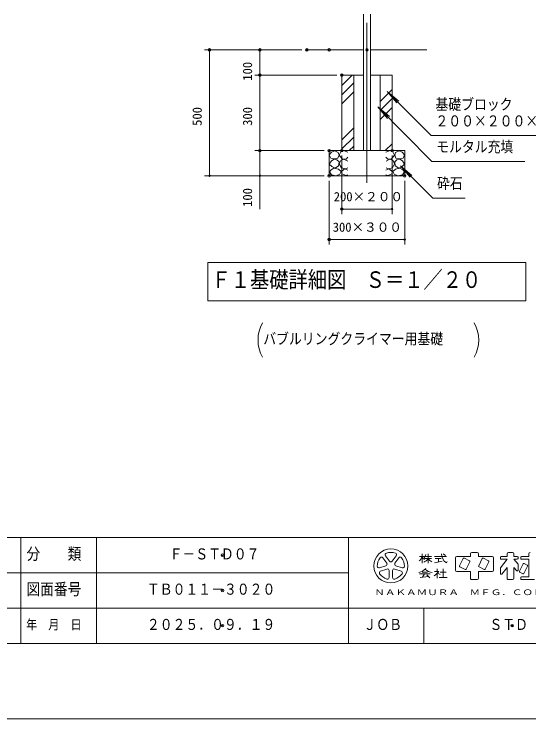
# Model space of a CAD drawing. Units: millimetres on the paper, scale 1:50, with parts at other scales. Extents: x 0 to 420, y -148 to 446.
# Drawn here: x 266.1 to 368.3, y -148.5 to -8.6 of the extents above; entities that cross this region are included whole.
import ezdxf
from ezdxf.enums import TextEntityAlignment as Align

# ---------------------------------------------------------------- set-up
doc = ezdxf.new("R2010")
doc.units = ezdxf.units.MM
doc.header["$PDMODE"] = 32
doc.header["$PDSIZE"] = 0.5
doc.linetypes.add('USER1', pattern=[50.8, 31.75, -6.35, 6.35, -6.35])
doc.layers.add('DEFPOINTS_3', color=7, linetype='Continuous', lineweight=9)
doc.layers.add('LY_1', color=7, linetype='Continuous', lineweight=9)
doc.styles.add('ＭＳ ゴシック', font='')
doc.styles.get('ＭＳ ゴシック').set_extended_font_data('MS Gothic')

# ---------------------------------------------------------------- blocks, each defined once
blk = doc.blocks.new('-000-_DOTSMALL')
at = {"color": 7, "linetype": 'Continuous', "lineweight": 9}
blk.add_circle((0, 0), 0.0625, dxfattribs=at)
blk.add_circle((0, 0), 0.0625, dxfattribs=at)

msp = doc.modelspace()

# ---------------------------------------------------------------- linework, layer by layer
at = {"layer": 'DEFPOINTS_3'}
msp.add_line((0, -148.5), (420, -148.5), dxfattribs=at)
at = {"layer": 'LY_1'}
for p, q in [((335.501, -35.666), (335.501, -8.558)), ((336.861, -35.666), (336.861, -8.558)), ((335.501, -15.666), (324.267, -15.666)), ((336.861, -15.666), (348.095, -15.666)), ((331.181, -20.666), (331.181, -35.666)), ((335.501, -20.666), (331.181, -20.666)), ((333.556, -35.666), (333.556, -20.666)), ((341.181, -20.666), (336.861, -20.666)), ((338.806, -35.666), (338.806, -20.666)), ((341.181, -20.666), (341.181, -35.666)), ((328.681, -35.666), (328.681, -40.666)), ((343.681, -35.666), (328.681, -35.666)), ((329.17, -35.997), (328.694, -36.473)), ((329.803, -35.696), (329.17, -35.997)), ((330.485, -36.061), (329.803, -35.696)), ((330.675, -36.568), (330.485, -36.061)), ((331.007, -35.934), (330.691, -36.536)), ((331.546, -35.665), (331.007, -35.934)), ((332.402, -35.982), (331.546, -35.665)), ((339.96, -35.982), (340.816, -35.665)), ((340.816, -35.665), (341.355, -35.934)), ((341.355, -35.934), (341.671, -36.536)), ((341.687, -36.568), (341.877, -36.061)), ((341.877, -36.061), (342.559, -35.696)), ((342.559, -35.696), (343.192, -35.997)), ((343.192, -35.997), (343.668, -36.473)), ((343.681, -35.666), (343.681, -40.666)), ((328.694, -36.473), (328.995, -37.17)), ((329.138, -37.692), (328.694, -38.374)), ((328.995, -37.17), (329.724, -37.312)), ((329.677, -37.344), (329.138, -37.692)), ((330.235, -37.504), (329.677, -37.344)), ((329.724, -37.312), (330.421, -37.154)), ((330.643, -37.867), (330.235, -37.504)), ((330.421, -37.154), (330.675, -36.568)), ((330.691, -36.536), (331.277, -37.296)), ((330.992, -37.645), (330.691, -38.295)), ((331.625, -37.391), (330.992, -37.645)), ((331.277, -37.296), (332.053, -37.36)), ((332.386, -37.788), (331.625, -37.391)), ((332.053, -37.36), (332.402, -36.964)), ((340.309, -37.36), (339.96, -36.964)), ((339.976, -37.788), (340.737, -37.391)), ((341.085, -37.296), (340.309, -37.36)), ((340.737, -37.391), (341.37, -37.645)), ((341.671, -36.536), (341.085, -37.296)), ((341.37, -37.645), (341.671, -38.295)), ((341.941, -37.154), (341.687, -36.568)), ((341.719, -37.867), (342.127, -37.504)), ((342.638, -37.312), (341.941, -37.154)), ((342.127, -37.504), (342.685, -37.344)), ((343.367, -37.17), (342.638, -37.312)), ((342.685, -37.344), (343.224, -37.692)), ((343.224, -37.692), (343.668, -38.374)), ((343.668, -36.473), (343.367, -37.17)), ((328.694, -38.374), (329.201, -38.833)), ((329.636, -39.141), (329.067, -39.46)), ((329.201, -38.833), (329.867, -39.15)), ((330.525, -39.372), (329.636, -39.141)), ((329.867, -39.15), (330.564, -38.706)), ((330.564, -38.706), (330.643, -37.867)), ((330.691, -38.295), (331.134, -39.071)), ((331.134, -39.071), (331.895, -39.308)), ((331.895, -39.308), (332.386, -39.102)), ((340.467, -39.308), (339.976, -39.102)), ((341.228, -39.071), (340.467, -39.308)), ((341.671, -38.295), (341.228, -39.071)), ((341.798, -38.706), (341.719, -37.867)), ((342.495, -39.15), (341.798, -38.706)), ((341.837, -39.372), (342.726, -39.141)), ((343.161, -38.833), (342.495, -39.15)), ((342.726, -39.141), (343.295, -39.46)), ((343.668, -38.374), (343.161, -38.833)), ((329.067, -39.46), (328.729, -39.882)), ((328.729, -39.882), (329.133, -40.448)), ((329.133, -40.448), (330.075, -40.652)), ((330.075, -40.652), (330.791, -40.332)), ((331.064, -39.827), (330.525, -39.372)), ((330.791, -40.332), (331.064, -39.827)), ((331.736, -39.308), (331.087, -39.863)), ((331.087, -39.863), (331.261, -40.259)), ((331.261, -40.259), (331.99, -40.623)), ((332.402, -39.514), (331.736, -39.308)), ((331.99, -40.623), (332.402, -40.465)), ((339.96, -39.514), (340.626, -39.308)), ((340.372, -40.623), (339.96, -40.465)), ((341.101, -40.259), (340.372, -40.623)), ((340.626, -39.308), (341.275, -39.863)), ((341.275, -39.863), (341.101, -40.259)), ((341.298, -39.827), (341.837, -39.372)), ((341.571, -40.332), (341.298, -39.827)), ((342.287, -40.652), (341.571, -40.332)), ((343.229, -40.448), (342.287, -40.652)), ((343.633, -39.882), (343.229, -40.448)), ((343.295, -39.46), (343.633, -39.882)), ((343.681, -40.666), (328.681, -40.666)), ((17.5, -112.5), (402.5, -112.5)), ((267.5, -112.5), (267.5, -133.5)), ((332.5, -112.5), (332.5, -133.5)), ((347.139, -115.707), (347.139, -117.597)), ((348.354, -115.707), (348.354, -117.597)), ((351.781, -116.033), (351.34, -115.739)), ((346.599, -116.247), (347.544, -116.247)), ((347.585, -116.652), (349.029, -116.652)), ((347.731, -116.247), (348.975, -116.247)), ((349.569, -116.247), (351.999, -116.247)), ((349.611, -117.48), (351.147, -117.173)), ((349.704, -116.652), (350.919, -116.652)), ((350.379, -116.652), (350.379, -117.327)), ((350.109, -118.677), (350.109, -119.217)), ((351.324, -118.677), (351.324, -120.432)), ((215, -119.5), (332.5, -119.5)), ((346.599, -119.716), (348.759, -119.716)), ((346.735, -120.433), (348.387, -120.196)), ((347.139, -119.352), (348.219, -119.352)), ((347.601, -119.716), (347.211, -120.364)), ((348.084, -119.893), (348.69, -120.499)), ((349.569, -119.217), (350.449, -119.217)), ((350.109, -119.59), (350.109, -120.567)), ((350.16, -119.54), (350.704, -119.854)), ((350.717, -119.352), (351.932, -119.352)), ((350.514, -120.432), (352.134, -120.432)), ((160, -126.5), (402.5, -126.5)), ((347.5, -126.5), (347.5, -133.5)), ((17.5, -133.5), (402.5, -133.5))]:
    msp.add_line(p, q, dxfattribs=at)
at = {"layer": 'LY_1', "linetype": 'USER1', "lineweight": 18}
msp.add_line((336.181, -42.049), (336.181, -8.558), dxfattribs=at)
at = {"layer": 'LY_1', "lineweight": 18}
for p, q in [((323.267, -15.666), (303.931, -15.666)), ((304.931, -40.666), (304.931, -15.666)), ((314.931, -20.666), (314.931, -15.666)), ((330.181, -20.666), (313.931, -20.666)), ((314.931, -22.212), (314.931, -20.666)), ((314.931, -35.666), (314.931, -20.666)), ((331.181, -22.766), (333.281, -20.666)), ((331.181, -24.562), (333.556, -22.187)), ((338.806, -25.918), (341.181, -23.543)), ((331.181, -26.358), (333.556, -23.983)), ((348.933, -32.678), (340.212, -23.906)), ((340.212, -23.906), (342.505, -25.841)), ((340.212, -23.906), (342.134, -26.21)), ((338.806, -27.714), (341.181, -25.339)), ((349.088, -37.801), (338.365, -26.959)), ((338.365, -26.959), (340.652, -28.9)), ((338.365, -26.959), (340.28, -29.267)), ((338.806, -29.51), (341.181, -27.135)), ((331.181, -33.543), (333.556, -31.168)), ((331.181, -35.339), (333.556, -32.964)), ((348.933, -32.678), (382.367, -32.678)), ((332.649, -35.666), (333.556, -34.76)), ((339.833, -35.666), (341.181, -34.319)), ((327.681, -35.666), (313.931, -35.666)), ((314.931, -40.666), (314.931, -35.666)), ((331.181, -36.666), (331.181, -48.265)), ((341.181, -36.666), (341.181, -48.265)), ((349.244, -45.082), (342.825, -38.664)), ((342.825, -38.664), (345.124, -40.592)), ((342.825, -38.664), (344.754, -40.962)), ((349.088, -37.801), (367.522, -37.801)), ((327.681, -40.666), (303.931, -40.666)), ((314.931, -47.265), (314.931, -40.666)), ((328.681, -41.666), (328.681, -54.323)), ((343.681, -41.666), (343.681, -54.323)), ((349.244, -45.082), (355.677, -45.082)), ((341.181, -47.265), (331.181, -47.265)), ((343.681, -53.323), (328.681, -53.323)), ((367.738, -57.849), (304.624, -57.849)), ((304.624, -57.849), (304.624, -65.489)), ((367.738, -65.489), (367.738, -57.849)), ((304.624, -65.489), (367.738, -65.489)), ((282.5, -112.5), (282.5, -133.5)), ((339.871, -116.107), (340.656, -117.187)), ((341.202, -117.187), (341.987, -116.107)), ((356.724, -115.707), (356.724, -116.247)), ((356.994, -115.437), (358.074, -115.437)), ((358.344, -115.707), (358.344, -116.247)), ((364.014, -115.707), (364.014, -116.247)), ((364.284, -115.437), (365.094, -115.437)), ((365.364, -115.707), (365.364, -116.247)), ((368.334, -115.707), (368.334, -116.247)), ((340.11, -117.583), (339.325, -116.503)), ((342.533, -116.503), (341.748, -117.583)), ((353.754, -116.517), (353.754, -118.947)), ((354.024, -116.247), (356.724, -116.247)), ((355.302, -116.662), (354.582, -118.1)), ((356.525, -117.092), (355.519, -116.589)), ((355.878, -118.748), (356.598, -117.31)), ((358.344, -116.247), (361.044, -116.247)), ((359.082, -116.662), (358.362, -118.1)), ((360.305, -117.092), (359.299, -116.589)), ((359.658, -118.748), (360.378, -117.31)), ((361.314, -116.517), (361.314, -118.947)), ((362.664, -116.409), (362.664, -116.625)), ((364.014, -116.787), (362.664, -118.474)), ((362.826, -116.247), (364.014, -116.247)), ((362.826, -116.787), (364.014, -116.787)), ((365.364, -116.247), (366.012, -116.247)), ((365.364, -116.787), (366.012, -116.787)), ((365.364, -116.787), (366.174, -117.799)), ((366.174, -116.409), (366.174, -116.625)), ((366.714, -116.409), (366.714, -116.625)), ((366.876, -116.247), (368.334, -116.247)), ((366.876, -116.787), (368.334, -116.787)), ((368.334, -116.787), (368.334, -120.297)), ((338.672, -118.515), (339.941, -118.103)), ((340.15, -118.745), (338.88, -119.157)), ((342.978, -119.157), (341.708, -118.745)), ((341.917, -118.103), (343.187, -118.515)), ((354.655, -118.317), (355.661, -118.82)), ((358.435, -118.317), (359.441, -118.82)), ((362.664, -118.474), (362.664, -119.632)), ((364.014, -118.407), (362.953, -119.734)), ((364.014, -118.407), (364.014, -120.567)), ((365.364, -118.407), (365.364, -120.567)), ((365.364, -118.407), (365.886, -119.059)), ((366.174, -117.799), (366.174, -118.957)), ((367.182, -117.742), (366.462, -119.18)), ((368.046, -118.174), (367.326, -119.612)), ((367.399, -117.669), (367.973, -117.956)), ((340.592, -120.401), (340.592, -119.066)), ((341.267, -119.066), (341.267, -120.401)), ((354.024, -119.217), (356.724, -119.217)), ((356.724, -119.217), (356.724, -120.567)), ((358.344, -119.217), (358.344, -120.567)), ((358.344, -119.217), (361.044, -119.217)), ((366.535, -119.397), (367.109, -119.684)), ((366.876, -120.297), (368.334, -120.297)), ((356.994, -120.837), (358.074, -120.837)), ((364.284, -120.837), (365.094, -120.837)), ((366.714, -120.459), (366.714, -120.675)), ((366.876, -120.837), (369.414, -120.837))]:
    msp.add_line(p, q, dxfattribs=at)
msp.add_circle((340.929, -118.137), 3.375, dxfattribs=at)
for centre, radius, start, end in [((321.364, -73.28), 6.8, 150, 210), ((351.586, -73.28), 6.8, 330, 30), ((340.144, -115.908), 0.338, 109.39847, 215.99997), ((340.929, -118.137), 2.7, 70.60155, 109.39847), ((341.714, -115.908), 0.338, 324, 70.60155), ((356.994, -115.707), 0.27, 89.99998, 179.99996), ((358.074, -115.707), 0.27, 0, 89.99998), ((364.284, -115.707), 0.27, 89.99998, 179.99996), ((365.094, -115.707), 0.27, 0, 89.99998), ((368.604, -115.707), 0.27, 89.99998, 179.99996), ((340.929, -118.137), 2.7, 142.60154, 181.39846), ((339.052, -116.702), 0.338, 35.99999, 142.60154), ((340.929, -116.988), 0.338, 215.99998, 324), ((342.806, -116.702), 0.338, 37.39846, 143.99995), ((340.929, -118.137), 2.7, 358.60155, 37.39847), ((354.024, -116.517), 0.27, 89.99998, 179.99996), ((355.446, -116.734), 0.162, 63.43492, 153.43499), ((356.453, -117.237), 0.162, 333.4349, 63.43487), ((359.226, -116.734), 0.162, 63.43492, 153.43499), ((360.233, -117.237), 0.162, 333.4349, 63.43487), ((361.044, -116.517), 0.27, 0, 89.99998), ((362.826, -116.409), 0.162, 89.99998, 179.99996), ((362.826, -116.625), 0.162, 179.99998, 270.00002), ((366.012, -116.409), 0.162, 0, 89.99998), ((366.012, -116.625), 0.162, 270.00002, 0), ((366.876, -116.409), 0.162, 89.99998, 179.99996), ((366.876, -116.625), 0.162, 179.99998, 270.00002), ((338.567, -118.194), 0.338, 181.39848, 287.99997), ((339.837, -117.782), 0.338, 287.99998, 35.99999), ((340.254, -119.066), 0.338, 359.99997, 107.99999), ((341.604, -119.066), 0.338, 71.99997, 179.99999), ((342.021, -117.782), 0.338, 143.99996, 251.99999), ((343.291, -118.194), 0.338, 252.00001, 358.60156), ((354.024, -118.947), 0.27, 179.99998, 270.00002), ((354.727, -118.172), 0.162, 153.43495, 243.43485), ((355.734, -118.675), 0.162, 243.43498, 333.43496), ((358.507, -118.172), 0.162, 153.43495, 243.43485), ((359.514, -118.675), 0.162, 243.43498, 333.43496), ((361.044, -118.947), 0.27, 270.00002, 0), ((367.326, -117.814), 0.162, 63.43487, 153.43498), ((367.901, -118.101), 0.162, 333.43492, 63.43493), ((338.984, -119.478), 0.338, 107.99999, 214.60154), ((340.929, -118.137), 2.7, 214.60156, 253.39848), ((340.929, -118.137), 2.7, 286.60155, 325.39847), ((342.874, -119.478), 0.338, 325.39847, 71.99996), ((362.826, -119.632), 0.162, 179.99998, 321.34037), ((366.012, -118.957), 0.162, 218.65962, 0), ((366.607, -119.252), 0.162, 153.43487, 243.4348), ((366.876, -120.459), 0.162, 89.99998, 179.99996), ((367.182, -119.539), 0.162, 243.43487, 333.43498), ((340.254, -120.401), 0.338, 253.39847, 359.99997), ((341.604, -120.401), 0.338, 179.99999, 286.60154), ((356.994, -120.567), 0.27, 179.99998, 270.00002), ((358.074, -120.567), 0.27, 270.00002, 0), ((364.284, -120.567), 0.27, 179.99998, 270.00002), ((365.094, -120.567), 0.27, 270.00002, 0), ((366.876, -120.675), 0.162, 179.99998, 270.00002)]:
    msp.add_arc(centre, radius, start, end, dxfattribs=at)
at = {"layer": 'LY_1'}
for centre, radius, start, end in [((346.498, -115.453), 1.467, 313.72108, 343.54317), ((352.937, -115.806), 1.953, 177.09472, 240.51891), ((345.034, -115.416), 2.285, 311.36185, 337.13638), ((349.117, -115.073), 2.345, 212.50346, 230.00631), ((346.126, -114.682), 3.034, 295.86917, 317.23867), ((350.582, -114.682), 3.034, 222.76131, 240.10806), ((350.96, -116.695), 1.299, 321.42112, 334.8249), ((345.602, -116.243), 3.32, 285.11261, 313.40619), ((349.73, -116.306), 3.192, 231.17281, 259.75506), ((346.84, -116.274), 4.657, 304.87257, 320.80411)]:
    msp.add_arc(centre, radius, start, end, dxfattribs=at)
for p in [(304.931, -15.666), (314.931, -15.666), (324.267, -15.666), (328.681, -15.666), (336.181, -15.666), (314.931, -20.666), (331.181, -20.666), (331.181, -20.666), (314.931, -35.666), (328.681, -35.666), (328.681, -35.666), (331.181, -35.666), (341.181, -35.666), (328.681, -40.666), (328.681, -40.666), (328.681, -40.666), (328.681, -40.666), (343.681, -40.666), (331.181, -47.265), (328.681, -53.323), (307.5, -116), (307.5, -123), (307.5, -130), (365, -130)]:
    msp.add_point(p, dxfattribs=at)

# ---------------------------------------------------------------- block references
at = {"layer": 'LY_1', "xscale": 2.32, "yscale": 2.32}
for p, rotation in [((304.931, -15.666), 90), ((314.931, -15.666), 90), ((314.931, -20.666), 270), ((314.931, -20.666), 90), ((314.931, -35.666), 270), ((314.931, -35.666), 90), ((304.931, -40.666), 270), ((314.931, -40.666), 270), ((331.181, -47.265), 180), ((328.681, -53.323), 180)]:
    msp.add_blockref('-000-_DOTSMALL', p, dxfattribs=dict(at, rotation=rotation))
for p in [(341.181, -47.265), (343.681, -53.323)]:
    msp.add_blockref('-000-_DOTSMALL', p, dxfattribs=at)

# ---------------------------------------------------------------- texts
at = {"layer": 'LY_1', "style": 'ＭＳ ゴシック'}
for s, p in [('100', (313.931, -21.784)), ('500', (303.931, -30.75)), ('300', (313.931, -30.75)), ('100', (313.931, -46.837))]:
    msp.add_text(s, height=1.833, rotation=90, dxfattribs=at).set_placement(p, align=Align.BOTTOM_LEFT)
for s, height, width, p in [('基礎ブロック', 2.199, 0.85, (349.783, -28.228)), ('２００×２００×３００', 2.199, 0.85, (349.783, -31.528)), ('モルタル充填', 2.199, 0.85, (349.939, -36.651)), ('砕石', 2.199, 0.85, (350.094, -43.932)), ('Ｆ１基礎詳細図\u3000Ｓ＝１／２０', 3.299, 0.85, (305.319, -63.919)), ('バブルリングクライマー用基礎', 2.199, 0.85, (315.606, -74.78)), ('分\u3000\u3000類', 2.346, 0.85, (268.6, -117.6)), ('Ｆ－ＳＴＤ０７', 2.199, 0.85, (297, -117.5)), ('図面番号', 2.346, 0.85, (268.6, -124.6)), ('ＴＢ０１１－３０２０', 2.199, 0.85, (292.5, -124.5)), ('ＮＡＫＡＭＵＲＡ\u3000ＭＦＧ．ＣＯＲＰＯＲＡＴＩＯＮ', 1.1, 1.4, (337.645, -124.25)), ('年\u3000月\u3000日', 1.906, 0.85, (268.5, -131.3)), ('２０２５．０９．１９', 2.199, 0.85, (292.5, -131.5)), ('ＪＯＢ', 2.199, 0.85, (335.5, -131.5)), ('ＳＴＤ', 2.199, 0.85, (360.5, -131.5))]:
    msp.add_text(s, height=height, dxfattribs=dict(at, width=width)).set_placement(p, align=Align.BOTTOM_LEFT)
for s, p in [('200×２００', (329.598, -46.265)), ('300×３００', (329.388, -52.323))]:
    msp.add_text(s, height=1.833, dxfattribs=at).set_placement(p, align=Align.BOTTOM_LEFT)

doc.saveas('drawing.dxf')
